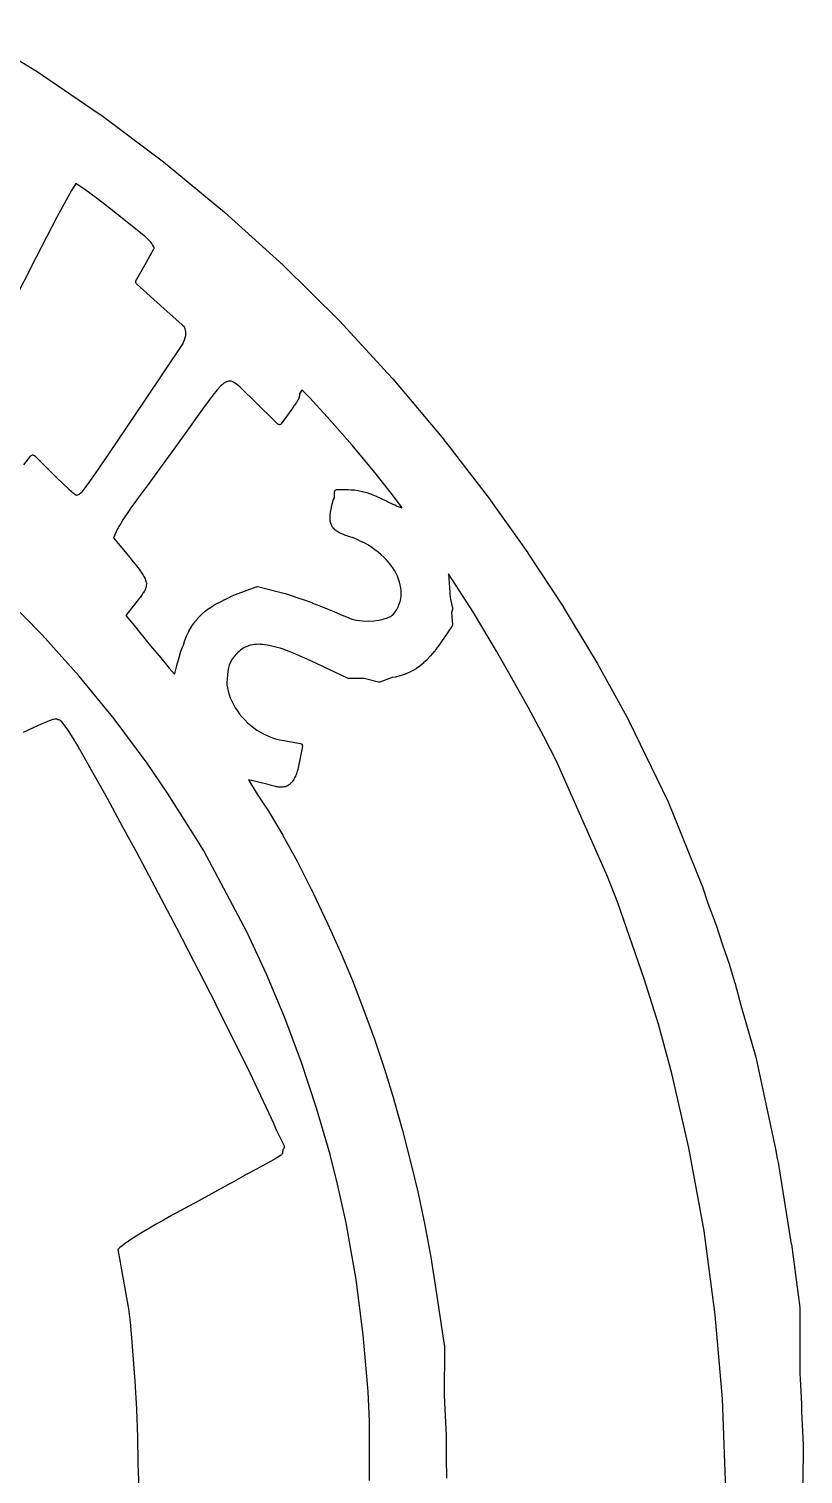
# Model space of a CAD drawing. Extents: x 98.7 to 142.9, y -103.3 to -43.4.
# Drawn here: x 129.68 to 138.09, y -85.11 to -69.4 of the extents above; entities that cross this region are included whole.
import ezdxf

# ---------------------------------------------------------------- set-up
doc = ezdxf.new("R2010")
doc.units = 0
doc.layers.add('BLACK', color=7, linetype='CONTINUOUS')

msp = doc.modelspace()

# ---------------------------------------------------------------- linework, layer by layer
at = {"layer": 'BLACK', "linetype": 'CONTINUOUS'}
for p, q in [((129.019, -69.4012), (129.749, -69.8499)), ((129.749, -69.8499), (129.749, -69.8504)), ((129.749, -69.8504), (129.75, -69.8505)), ((129.75, -69.8505), (130.458, -70.3322)), ((130.458, -70.3322), (130.458, -70.3328)), ((130.458, -70.3328), (130.459, -70.3329)), ((130.459, -70.3329), (131.144, -70.8466)), ((131.144, -70.8466), (131.145, -70.8472)), ((131.145, -70.8472), (131.145, -70.8474)), ((131.145, -70.8474), (131.807, -71.3921)), ((130.192, -71.0812), (130.146, -71.1579)), ((130.289, -71.1464), (130.192, -71.0802)), ((130.192, -71.0802), (130.192, -71.0812)), ((130.146, -71.1579), (129.987, -71.4479)), ((130.429, -71.2494), (130.289, -71.1464)), ((130.445, -71.2615), (130.429, -71.2494)), ((130.474, -71.2843), (130.445, -71.2615)), ((130.558, -71.3498), (130.474, -71.2843)), ((129.987, -71.4479), (129.762, -71.8809)), ((130.646, -71.4194), (130.558, -71.3498)), ((130.949, -71.6606), (130.646, -71.4194)), ((130.646, -71.4194), (130.646, -71.4194)), ((131.807, -71.3921), (131.807, -71.3926)), ((131.807, -71.3926), (131.808, -71.3928)), ((131.808, -71.3928), (132.444, -71.9675)), ((130.978, -71.6886), (130.949, -71.6606)), ((131.007, -71.7201), (130.978, -71.6886)), ((131.018, -71.7337), (131.007, -71.7201)), ((131.027, -71.7466), (131.018, -71.7337)), ((131.034, -71.7585), (131.027, -71.7466)), ((131.04, -71.7694), (131.034, -71.7585)), ((129.762, -71.8809), (129.493, -72.4121)), ((130.959, -71.9364), (131.04, -71.7925)), ((131.043, -71.7796), (131.04, -71.7694)), ((131.04, -71.7925), (131.042, -71.7869)), ((131.042, -71.7869), (131.043, -71.7798)), ((131.043, -71.7798), (131.043, -71.7796)), ((130.845, -72.14), (130.959, -71.9364)), ((130.959, -71.9364), (130.959, -71.9364)), ((130.959, -71.9364), (130.959, -71.9364)), ((132.444, -71.9675), (132.444, -71.9681)), ((132.444, -71.9681), (132.444, -71.9683)), ((132.444, -71.9683), (133.054, -72.5719)), ((130.842, -72.1538), (130.844, -72.1471)), ((130.843, -72.1564), (130.842, -72.1538)), ((130.843, -72.1593), (130.843, -72.1564)), ((130.847, -72.1649), (130.843, -72.1593)), ((130.844, -72.1471), (130.845, -72.14)), ((130.85, -72.1714), (130.847, -72.1649)), ((131.153, -72.4421), (130.85, -72.1714)), ((131.344, -72.6133), (131.153, -72.4421)), ((131.153, -72.4421), (131.153, -72.4421)), ((131.349, -72.6188), (131.344, -72.6133)), ((131.371, -72.6426), (131.349, -72.6188)), ((131.371, -72.643), (131.371, -72.6426)), ((131.379, -72.6595), (131.371, -72.643)), ((131.384, -72.676), (131.379, -72.6595)), ((131.387, -72.6931), (131.384, -72.676)), ((131.388, -72.7114), (131.387, -72.6931)), ((133.054, -72.5719), (133.054, -72.5725)), ((133.054, -72.5725), (133.054, -72.5728)), ((133.054, -72.5728), (133.58, -73.1442)), ((130.946, -73.4345), (131.357, -72.8207)), ((131.357, -72.82), (131.363, -72.8066)), ((131.357, -72.8207), (131.357, -72.82)), ((131.363, -72.8066), (131.374, -72.7789)), ((131.374, -72.7789), (131.381, -72.7539)), ((131.381, -72.7539), (131.386, -72.7316)), ((131.386, -72.7316), (131.388, -72.7114)), ((133.58, -73.1442), (133.636, -73.2044)), ((131.727, -73.3244), (131.681, -73.3805)), ((131.767, -73.2815), (131.727, -73.3244)), ((131.785, -73.2654), (131.767, -73.2815)), ((131.801, -73.2524), (131.785, -73.2654)), ((131.816, -73.2424), (131.801, -73.2524)), ((131.83, -73.2353), (131.816, -73.2424)), ((131.843, -73.2309), (131.83, -73.2353)), ((131.854, -73.2287), (131.843, -73.2309)), ((131.866, -73.2286), (131.854, -73.2287)), ((131.878, -73.2304), (131.866, -73.2286)), ((131.891, -73.2343), (131.878, -73.2304)), ((131.905, -73.2406), (131.891, -73.2343)), ((131.92, -73.2493), (131.905, -73.2406)), ((131.936, -73.2604), (131.92, -73.2493)), ((131.972, -73.2904), (131.936, -73.2604)), ((132.014, -73.3295), (131.972, -73.2904)), ((132.118, -73.4324), (132.014, -73.3295)), ((132.648, -73.3278), (132.621, -73.3662)), ((132.665, -73.3426), (132.648, -73.3278)), ((133.636, -73.2044), (133.636, -73.205)), ((133.636, -73.205), (133.636, -73.2052)), ((133.636, -73.2052), (134.188, -73.8638)), ((130.554, -74.0167), (130.946, -73.4345)), ((131.629, -73.4505), (131.567, -73.5348)), ((131.681, -73.3805), (131.629, -73.4505)), ((132.118, -73.4325), (132.118, -73.4324)), ((132.118, -73.4324), (132.118, -73.4324)), ((132.386, -73.697), (132.118, -73.4325)), ((132.565, -73.4916), (132.561, -73.4987)), ((132.566, -73.4907), (132.565, -73.4916)), ((132.577, -73.4762), (132.566, -73.4903)), ((132.566, -73.4903), (132.566, -73.4904)), ((132.566, -73.4904), (132.566, -73.4907)), ((132.578, -73.4755), (132.577, -73.4757)), ((132.577, -73.4757), (132.577, -73.4762)), ((132.588, -73.462), (132.578, -73.4755)), ((132.589, -73.4609), (132.588, -73.4613)), ((132.588, -73.4613), (132.588, -73.462)), ((132.597, -73.4477), (132.589, -73.4609)), ((132.598, -73.4462), (132.597, -73.4468)), ((132.597, -73.4468), (132.597, -73.4477)), ((132.605, -73.4332), (132.598, -73.4462)), ((132.606, -73.4322), (132.605, -73.4332)), ((132.609, -73.4251), (132.606, -73.4316)), ((132.606, -73.4316), (132.606, -73.4322)), ((132.61, -73.4239), (132.609, -73.4244)), ((132.609, -73.4244), (132.609, -73.4251)), ((132.612, -73.4174), (132.61, -73.4239)), ((132.613, -73.4161), (132.612, -73.4166)), ((132.612, -73.4166), (132.612, -73.4174)), ((132.615, -73.4095), (132.613, -73.4161)), ((132.616, -73.408), (132.615, -73.4087)), ((132.615, -73.4087), (132.615, -73.4095)), ((132.618, -73.4014), (132.616, -73.408)), ((132.618, -73.3998), (132.617, -73.4005)), ((132.617, -73.4005), (132.618, -73.4014)), ((132.619, -73.3931), (132.618, -73.3998)), ((132.62, -73.3914), (132.619, -73.3922)), ((132.619, -73.3922), (132.619, -73.3931)), ((132.621, -73.3828), (132.62, -73.3836)), ((132.62, -73.3836), (132.621, -73.3845)), ((132.621, -73.3845), (132.62, -73.3914)), ((132.621, -73.3662), (132.621, -73.3669)), ((132.621, -73.3669), (132.621, -73.3741)), ((132.621, -73.3741), (132.621, -73.3749)), ((132.621, -73.3749), (132.621, -73.3758)), ((132.621, -73.3758), (132.621, -73.3828)), ((132.733, -73.4109), (132.665, -73.3426)), ((132.807, -73.49), (132.733, -73.4109)), ((132.922, -73.6172), (132.807, -73.49)), ((131.567, -73.5348), (131.415, -73.7483)), ((132.537, -73.535), (132.424, -73.6936)), ((132.549, -73.5176), (132.537, -73.5346)), ((132.537, -73.5346), (132.537, -73.5347)), ((132.537, -73.5347), (132.537, -73.535)), ((132.55, -73.5168), (132.549, -73.5171)), ((132.549, -73.5171), (132.549, -73.5176)), ((132.56, -73.4995), (132.55, -73.5168)), ((132.561, -73.499), (132.56, -73.4995)), ((132.561, -73.4987), (132.561, -73.499)), ((133.192, -73.9258), (132.922, -73.6172)), ((131.415, -73.7484), (131.258, -73.9686)), ((131.415, -73.7483), (131.415, -73.7483)), ((131.415, -73.7483), (131.415, -73.7484)), ((132.388, -73.6978), (132.386, -73.697)), ((132.389, -73.6996), (132.388, -73.6978)), ((132.396, -73.7013), (132.389, -73.6996)), ((132.404, -73.7043), (132.396, -73.7013)), ((132.406, -73.7034), (132.404, -73.7043)), ((132.408, -73.7039), (132.406, -73.7034)), ((132.414, -73.6998), (132.408, -73.7039)), ((132.421, -73.6967), (132.414, -73.6998)), ((132.422, -73.6947), (132.421, -73.6967)), ((132.424, -73.6936), (132.422, -73.6947)), ((133.439, -74.2217), (133.192, -73.9258)), ((134.188, -73.8638), (134.189, -73.8644)), ((134.189, -73.8644), (134.189, -73.8647)), ((134.189, -73.8647), (134.261, -73.9585)), ((134.261, -73.9585), (134.268, -73.9679)), ((129.629, -74.1395), (129.705, -74.0402)), ((129.705, -74.0402), (129.706, -74.0394)), ((129.706, -74.0394), (129.707, -74.0379)), ((129.707, -74.0379), (129.715, -74.0347)), ((129.715, -74.0347), (129.722, -74.0305)), ((129.722, -74.0305), (129.723, -74.031)), ((129.723, -74.031), (129.725, -74.0303)), ((129.725, -74.0303), (129.733, -74.0334)), ((129.733, -74.0334), (129.741, -74.0356)), ((129.741, -74.0356), (129.741, -74.037)), ((129.741, -74.037), (129.743, -74.0376)), ((129.743, -74.0376), (129.988, -74.2793)), ((130.406, -74.232), (130.554, -74.0167)), ((131.257, -73.9687), (131.102, -74.1833)), ((131.258, -73.9686), (131.257, -73.9686)), ((131.257, -73.9686), (131.257, -73.9687)), ((134.268, -73.9679), (134.269, -73.9684)), ((134.269, -73.9684), (134.269, -73.9686)), ((134.269, -73.9686), (134.695, -74.5232)), ((129.988, -74.2793), (130.115, -74.4043)), ((130.319, -74.3564), (130.406, -74.232)), ((131.102, -74.1834), (130.967, -74.368)), ((131.102, -74.1833), (131.102, -74.1834)), ((131.102, -74.1834), (131.102, -74.1834)), ((133.454, -74.2399), (133.439, -74.2217)), ((133.615, -74.4462), (133.454, -74.2399)), ((130.115, -74.4043), (130.144, -74.4269)), ((130.144, -74.4269), (130.164, -74.442)), ((130.247, -74.4437), (130.266, -74.4281)), ((130.266, -74.4281), (130.319, -74.3564)), ((130.967, -74.3681), (130.87, -74.498)), ((130.967, -74.368), (130.967, -74.368)), ((130.967, -74.368), (130.967, -74.3681)), ((133.001, -74.4314), (133.005, -74.4228)), ((133.001, -74.4317), (133.001, -74.4314)), ((133.001, -74.432), (133.001, -74.4317)), ((133.001, -74.4955), (133.001, -74.432)), ((133.005, -74.4228), (133.008, -74.4141)), ((133.008, -74.4141), (133.009, -74.4139)), ((133.009, -74.4136), (133.018, -74.4102)), ((133.009, -74.4139), (133.009, -74.4136)), ((133.018, -74.4102), (133.024, -74.4074)), ((133.024, -74.4074), (133.026, -74.4066)), ((133.026, -74.4066), (133.026, -74.4066)), ((133.026, -74.4066), (133.026, -74.4066)), ((133.026, -74.4066), (133.026, -74.4066)), ((133.026, -74.4066), (133.147, -74.4066)), ((133.147, -74.4066), (133.148, -74.4068)), ((133.148, -74.4068), (133.148, -74.4066)), ((133.148, -74.4066), (133.181, -74.4081)), ((133.181, -74.4081), (133.181, -74.4081)), ((133.181, -74.4081), (133.217, -74.4103)), ((133.217, -74.4103), (133.218, -74.4108)), ((133.218, -74.4108), (133.219, -74.4106)), ((133.219, -74.4106), (133.259, -74.4165)), ((133.259, -74.4165), (133.259, -74.417)), ((133.259, -74.417), (133.26, -74.4168)), ((133.26, -74.4168), (133.303, -74.4263)), ((133.303, -74.4263), (133.303, -74.4268)), ((133.303, -74.4268), (133.304, -74.4267)), ((133.304, -74.4267), (133.35, -74.4399)), ((130.164, -74.442), (130.183, -74.456)), ((130.183, -74.456), (130.2, -74.4682)), ((130.2, -74.4682), (130.201, -74.4689)), ((130.201, -74.4689), (130.213, -74.4647)), ((130.213, -74.4647), (130.229, -74.456)), ((130.229, -74.456), (130.247, -74.4437)), ((130.834, -74.5461), (130.799, -74.5952)), ((130.87, -74.498), (130.834, -74.5461)), ((130.87, -74.498), (130.87, -74.498)), ((130.87, -74.498), (130.87, -74.498)), ((132.964, -74.6184), (132.972, -74.5814)), ((132.972, -74.5807), (132.983, -74.54)), ((132.973, -74.5811), (132.972, -74.5807)), ((132.972, -74.5814), (132.973, -74.5811)), ((132.983, -74.5388), (132.987, -74.5249)), ((132.983, -74.5395), (132.983, -74.5388)), ((132.983, -74.54), (132.983, -74.5395)), ((132.987, -74.5249), (132.988, -74.5241)), ((132.988, -74.523), (132.993, -74.51)), ((132.988, -74.5241), (132.988, -74.523)), ((132.993, -74.51), (132.994, -74.5092)), ((132.994, -74.5081), (133, -74.496)), ((132.994, -74.5092), (132.994, -74.5081)), ((133, -74.496), (133.001, -74.4955)), ((133.35, -74.4399), (133.35, -74.4403)), ((133.35, -74.4403), (133.351, -74.4403)), ((133.351, -74.4403), (133.399, -74.4571)), ((133.399, -74.4571), (133.4, -74.4575)), ((133.4, -74.4575), (133.4, -74.4575)), ((133.4, -74.4575), (133.452, -74.4779)), ((133.452, -74.4779), (133.452, -74.4783)), ((133.452, -74.4783), (133.453, -74.4783)), ((133.453, -74.4783), (133.507, -74.5024)), ((133.507, -74.5024), (133.507, -74.5027)), ((133.507, -74.5027), (133.508, -74.5027)), ((133.508, -74.5027), (133.564, -74.5304)), ((133.564, -74.5304), (133.565, -74.5305)), ((133.565, -74.5305), (133.565, -74.5306)), ((133.565, -74.5306), (133.589, -74.5426)), ((133.589, -74.5426), (133.612, -74.5539)), ((133.612, -74.5539), (133.634, -74.5643)), ((133.729, -74.5962), (133.615, -74.4462)), ((133.634, -74.5643), (133.656, -74.5739)), ((133.656, -74.5739), (133.675, -74.5825)), ((133.675, -74.5825), (133.694, -74.5903)), ((133.694, -74.5903), (133.711, -74.597)), ((134.695, -74.5232), (134.695, -74.5237)), ((134.695, -74.5237), (134.695, -74.524)), ((134.695, -74.524), (134.923, -74.8443)), ((130.704, -74.7356), (130.68, -74.7753)), ((130.733, -74.6913), (130.704, -74.7356)), ((130.765, -74.644), (130.733, -74.6913)), ((130.799, -74.5952), (130.765, -74.644)), ((132.953, -74.6999), (132.954, -74.6859)), ((132.953, -74.7004), (132.953, -74.6999)), ((132.953, -74.701), (132.953, -74.7004)), ((132.953, -74.7143), (132.953, -74.701)), ((132.953, -74.7149), (132.953, -74.7143)), ((132.953, -74.7156), (132.953, -74.7149)), ((132.953, -74.7281), (132.953, -74.7156)), ((132.954, -74.7288), (132.953, -74.7281)), ((132.953, -74.7296), (132.954, -74.7288)), ((132.954, -74.7415), (132.953, -74.7296)), ((132.954, -74.6845), (132.958, -74.6543)), ((132.954, -74.6852), (132.954, -74.6845)), ((132.954, -74.6859), (132.954, -74.6852)), ((132.955, -74.7423), (132.954, -74.7415)), ((132.955, -74.7431), (132.955, -74.7423)), ((132.956, -74.7545), (132.955, -74.7431)), ((132.958, -74.6528), (132.964, -74.6194)), ((132.958, -74.6536), (132.958, -74.6528)), ((132.958, -74.6543), (132.958, -74.6536)), ((132.964, -74.6189), (132.964, -74.6184)), ((132.964, -74.6194), (132.964, -74.6189)), ((133.711, -74.597), (133.727, -74.6028)), ((133.727, -74.6028), (133.734, -74.6054)), ((133.732, -74.6008), (133.729, -74.5962)), ((133.734, -74.6054), (133.732, -74.6008)), ((130.647, -74.8349), (130.603, -74.933)), ((130.653, -74.8229), (130.647, -74.8349)), ((130.661, -74.809), (130.653, -74.8229)), ((130.68, -74.7753), (130.661, -74.809)), ((132.957, -74.7553), (132.956, -74.7545)), ((132.957, -74.7562), (132.957, -74.7553)), ((132.959, -74.767), (132.957, -74.7562)), ((132.96, -74.7678), (132.959, -74.767)), ((132.96, -74.7689), (132.96, -74.7678)), ((132.963, -74.779), (132.96, -74.7689)), ((132.964, -74.7799), (132.963, -74.779)), ((132.964, -74.781), (132.964, -74.7799)), ((132.968, -74.7907), (132.964, -74.781)), ((132.968, -74.7915), (132.968, -74.7907)), ((132.968, -74.7926), (132.968, -74.7915)), ((132.973, -74.8018), (132.968, -74.7926)), ((132.974, -74.8026), (132.973, -74.8018)), ((132.974, -74.8037), (132.974, -74.8026)), ((132.98, -74.8125), (132.974, -74.8037)), ((132.981, -74.8131), (132.98, -74.8125)), ((132.981, -74.8142), (132.981, -74.8131)), ((132.987, -74.8226), (132.981, -74.8142)), ((132.988, -74.8231), (132.987, -74.8226)), ((132.988, -74.8242), (132.988, -74.8231)), ((132.995, -74.8321), (132.988, -74.8242)), ((132.996, -74.8326), (132.995, -74.8321)), ((132.997, -74.8335), (132.996, -74.8326)), ((133.004, -74.8408), (132.997, -74.8335)), ((133.005, -74.844), (133.004, -74.8408)), ((133.007, -74.8457), (133.005, -74.844)), ((133.008, -74.8483), (133.007, -74.8457)), ((133.015, -74.851), (133.008, -74.8483)), ((133.021, -74.8551), (133.015, -74.851)), ((133.022, -74.8555), (133.021, -74.8551)), ((133.025, -74.8576), (133.022, -74.8555)), ((133.026, -74.8578), (133.025, -74.8576)), ((133.027, -74.8585), (133.026, -74.8578)), ((133.037, -74.8652), (133.027, -74.8585)), ((133.038, -74.8654), (133.037, -74.8652)), ((133.038, -74.8659), (133.038, -74.8654)), ((133.049, -74.8724), (133.038, -74.8659)), ((133.05, -74.8725), (133.049, -74.8724)), ((133.05, -74.873), (133.05, -74.8725)), ((133.062, -74.8793), (133.05, -74.873)), ((133.063, -74.8794), (133.062, -74.8793)), ((133.064, -74.88), (133.063, -74.8794)), ((133.09, -74.8923), (133.064, -74.88)), ((133.091, -74.8923), (133.09, -74.8923)), ((133.092, -74.8928), (133.091, -74.8923)), ((133.122, -74.9048), (133.092, -74.8928)), ((133.123, -74.9048), (133.122, -74.9048)), ((133.123, -74.9051), (133.123, -74.9048)), ((133.158, -74.9169), (133.123, -74.9051)), ((134.923, -74.8443), (134.923, -74.8443)), ((134.923, -74.8443), (135.101, -75.0962)), ((130.603, -74.933), (130.778, -75.1468)), ((133.203, -74.9331), (133.158, -74.9169)), ((133.158, -74.9169), (133.158, -74.9169)), ((133.247, -74.9507), (133.203, -74.9331)), ((133.289, -74.9699), (133.247, -74.9507)), ((133.33, -74.9905), (133.289, -74.9699)), ((133.369, -75.0125), (133.33, -74.9905)), ((133.406, -75.0358), (133.369, -75.0125)), ((133.441, -75.0603), (133.406, -75.0358)), ((133.475, -75.0859), (133.441, -75.0603)), ((130.778, -75.1468), (130.778, -75.1468)), ((130.778, -75.1468), (130.778, -75.1468)), ((130.778, -75.1468), (130.816, -75.1939)), ((130.816, -75.1939), (130.816, -75.194)), ((130.816, -75.194), (130.816, -75.194)), ((130.816, -75.194), (130.85, -75.2355)), ((133.506, -75.1125), (133.475, -75.0859)), ((133.536, -75.1399), (133.506, -75.1125)), ((133.563, -75.1682), (133.536, -75.1399)), ((133.589, -75.1972), (133.563, -75.1682)), ((133.613, -75.2268), (133.589, -75.1972)), ((135.101, -75.0962), (135.101, -75.0967)), ((135.101, -75.0967), (135.102, -75.097)), ((135.102, -75.097), (135.488, -75.6864)), ((130.85, -75.2355), (130.85, -75.2357)), ((130.85, -75.2357), (130.85, -75.2358)), ((130.85, -75.2358), (130.879, -75.2724)), ((130.879, -75.2724), (130.879, -75.2727)), ((130.879, -75.2727), (130.879, -75.2729)), ((130.879, -75.2729), (130.891, -75.2895)), ((130.891, -75.2895), (130.892, -75.2898)), ((130.892, -75.2898), (130.892, -75.2899)), ((130.892, -75.2899), (130.903, -75.3056)), ((130.903, -75.3056), (130.903, -75.306)), ((130.903, -75.306), (130.903, -75.3062)), ((130.903, -75.3062), (130.913, -75.321)), ((130.913, -75.321), (130.914, -75.3214)), ((130.914, -75.3214), (130.914, -75.3216)), ((130.914, -75.3216), (130.923, -75.3357)), ((130.923, -75.3357), (130.923, -75.3362)), ((130.923, -75.3362), (130.923, -75.3365)), ((130.923, -75.3365), (130.931, -75.3498)), ((130.931, -75.3498), (130.931, -75.3504)), ((130.931, -75.3504), (130.932, -75.3508)), ((130.932, -75.3508), (130.938, -75.3635)), ((130.938, -75.3635), (130.938, -75.3643)), ((130.938, -75.3643), (130.939, -75.3648)), ((130.939, -75.3648), (130.944, -75.3769)), ((130.944, -75.3769), (130.944, -75.3778)), ((130.944, -75.3778), (130.945, -75.3785)), ((130.945, -75.3785), (130.949, -75.3901)), ((133.634, -75.257), (133.613, -75.2268)), ((133.653, -75.2875), (133.634, -75.257)), ((133.67, -75.3184), (133.653, -75.2875)), ((133.685, -75.3495), (133.67, -75.3184)), ((133.698, -75.3807), (133.685, -75.3495)), ((134.51, -75.7443), (134.238, -75.324)), ((134.238, -75.324), (134.253, -75.5241)), ((130.922, -75.5341), (130.914, -75.5467)), ((130.923, -75.5333), (130.922, -75.5336)), ((130.922, -75.5336), (130.922, -75.5341)), ((130.93, -75.5213), (130.923, -75.5333)), ((130.931, -75.5203), (130.93, -75.5207)), ((130.93, -75.5207), (130.93, -75.5213)), ((130.937, -75.5099), (130.931, -75.5188)), ((130.931, -75.5188), (130.931, -75.5203)), ((130.938, -75.5087), (130.937, -75.5099)), ((130.944, -75.4983), (130.938, -75.508)), ((130.938, -75.508), (130.938, -75.5087)), ((130.945, -75.496), (130.944, -75.497)), ((130.944, -75.497), (130.944, -75.4983)), ((130.949, -75.4863), (130.945, -75.496)), ((130.949, -75.3901), (130.949, -75.3912)), ((130.949, -75.3912), (130.95, -75.392)), ((130.95, -75.4836), (130.949, -75.4848)), ((130.949, -75.4848), (130.949, -75.4863)), ((130.95, -75.392), (130.953, -75.4033)), ((130.953, -75.4739), (130.95, -75.4836)), ((130.953, -75.4033), (130.953, -75.4045)), ((130.953, -75.4045), (130.953, -75.4055)), ((130.953, -75.4055), (130.954, -75.41)), ((130.955, -75.461), (130.953, -75.4709)), ((130.953, -75.4709), (130.953, -75.4722)), ((130.953, -75.4722), (130.953, -75.4739)), ((130.954, -75.41), (130.956, -75.4127)), ((130.956, -75.4453), (130.955, -75.4545)), ((130.955, -75.4545), (130.955, -75.4578)), ((130.955, -75.4578), (130.955, -75.4591)), ((130.955, -75.4591), (130.955, -75.4595)), ((130.955, -75.4595), (130.955, -75.461)), ((130.956, -75.4127), (130.959, -75.4197)), ((130.957, -75.4449), (130.956, -75.4453)), ((130.959, -75.4378), (130.957, -75.4449)), ((130.959, -75.4197), (130.962, -75.4262)), ((130.962, -75.4313), (130.959, -75.4378)), ((130.962, -75.4262), (130.962, -75.4287)), ((130.962, -75.4287), (130.962, -75.4313)), ((131.926, -75.5482), (132.151, -75.4623)), ((132.151, -75.4623), (132.159, -75.4625)), ((132.159, -75.4625), (132.166, -75.4614)), ((132.166, -75.4614), (132.409, -75.5224)), ((132.409, -75.5224), (132.409, -75.5226)), ((132.409, -75.5226), (132.409, -75.5226)), ((132.409, -75.5226), (132.465, -75.5379)), ((133.708, -75.412), (133.698, -75.3807)), ((133.716, -75.4432), (133.708, -75.412)), ((133.722, -75.4743), (133.716, -75.4432)), ((133.725, -75.5051), (133.722, -75.4743)), ((133.724, -75.5658), (133.726, -75.5356)), ((133.726, -75.5356), (133.725, -75.5051)), ((134.253, -75.5241), (134.255, -75.5333)), ((134.255, -75.5333), (134.254, -75.5338)), ((134.254, -75.5338), (134.255, -75.5343)), ((134.255, -75.5343), (134.259, -75.5751)), ((129.829, -75.9868), (129.408, -75.5578)), ((130.842, -75.6401), (130.735, -75.7739)), ((130.869, -75.6059), (130.842, -75.64)), ((130.842, -75.64), (130.842, -75.64)), ((130.842, -75.64), (130.842, -75.6401)), ((130.87, -75.6056), (130.869, -75.6057)), ((130.869, -75.6057), (130.869, -75.6059)), ((130.893, -75.5753), (130.87, -75.6056)), ((130.894, -75.5747), (130.893, -75.5749)), ((130.893, -75.5749), (130.893, -75.5753)), ((130.913, -75.5475), (130.894, -75.5747)), ((130.914, -75.5467), (130.913, -75.547)), ((130.913, -75.547), (130.913, -75.5475)), ((131.643, -75.695), (131.689, -75.6658)), ((131.689, -75.6658), (131.69, -75.6656)), ((131.69, -75.6656), (131.691, -75.6648)), ((131.691, -75.6648), (131.74, -75.6389)), ((131.74, -75.6389), (131.741, -75.6388)), ((131.741, -75.6381), (131.772, -75.6246)), ((131.741, -75.6388), (131.741, -75.6381)), ((131.772, -75.6246), (131.819, -75.5973)), ((131.819, -75.5973), (131.82, -75.5972)), ((131.82, -75.5972), (131.821, -75.5966)), ((131.821, -75.5966), (131.872, -75.5711)), ((131.872, -75.5711), (131.873, -75.5705)), ((131.872, -75.5711), (131.872, -75.5711)), ((131.873, -75.5705), (131.925, -75.5485)), ((131.925, -75.5485), (131.926, -75.5485)), ((131.926, -75.5485), (131.926, -75.5482)), ((132.465, -75.5379), (132.465, -75.5381)), ((132.465, -75.5381), (132.466, -75.5381)), ((132.466, -75.5381), (132.531, -75.5582)), ((132.531, -75.5582), (132.531, -75.5584)), ((132.531, -75.5584), (132.532, -75.5584)), ((132.532, -75.5584), (132.604, -75.5825)), ((132.604, -75.5825), (132.604, -75.5826)), ((132.604, -75.5826), (132.604, -75.5826)), ((132.604, -75.5826), (132.682, -75.6098)), ((132.682, -75.6098), (132.682, -75.61)), ((132.682, -75.61), (132.682, -75.61)), ((132.682, -75.61), (132.762, -75.6395)), ((132.762, -75.6395), (132.762, -75.6396)), ((132.762, -75.6396), (132.762, -75.6396)), ((132.762, -75.6396), (132.842, -75.6705)), ((132.842, -75.6705), (132.843, -75.6706)), ((132.843, -75.6706), (132.843, -75.6706)), ((132.843, -75.6706), (132.92, -75.702)), ((133.678, -75.7085), (133.692, -75.6812)), ((133.692, -75.6812), (133.704, -75.6532)), ((133.704, -75.6532), (133.713, -75.6246)), ((133.713, -75.6246), (133.72, -75.5954)), ((133.72, -75.5954), (133.724, -75.5658)), ((134.259, -75.5751), (134.259, -75.5756)), ((134.259, -75.5756), (134.259, -75.5761)), ((134.259, -75.5761), (134.26, -75.5966)), ((134.26, -75.5966), (134.284, -75.6956)), ((135.488, -75.6864), (135.488, -75.6869)), ((135.488, -75.6869), (135.488, -75.6872)), ((135.488, -75.6872), (135.853, -76.2934)), ((130.735, -75.7739), (130.81, -75.8662)), ((131.481, -75.8505), (131.482, -75.8494)), ((131.482, -75.8494), (131.516, -75.8074)), ((131.516, -75.8074), (131.517, -75.8069)), ((131.517, -75.8059), (131.554, -75.767)), ((131.517, -75.8069), (131.517, -75.8059)), ((131.554, -75.767), (131.555, -75.7666)), ((131.555, -75.7666), (131.556, -75.7656)), ((131.556, -75.7656), (131.596, -75.7299)), ((131.596, -75.7299), (131.597, -75.7296)), ((131.597, -75.7296), (131.598, -75.7286)), ((131.598, -75.7286), (131.641, -75.6962)), ((131.641, -75.6962), (131.642, -75.6959)), ((131.642, -75.6959), (131.643, -75.695)), ((132.92, -75.702), (132.921, -75.7022)), ((132.921, -75.7022), (132.921, -75.7022)), ((132.921, -75.7022), (132.994, -75.7333)), ((132.994, -75.7333), (132.994, -75.7333)), ((132.994, -75.7333), (132.994, -75.7333)), ((132.994, -75.7333), (133.066, -75.7642)), ((133.066, -75.7642), (133.131, -75.791)), ((133.131, -75.791), (133.19, -75.814)), ((133.19, -75.814), (133.191, -75.8146)), ((133.191, -75.8146), (133.241, -75.8246)), ((133.241, -75.8246), (133.307, -75.8328)), ((133.307, -75.8328), (133.369, -75.8357)), ((133.369, -75.8357), (133.427, -75.8336)), ((133.427, -75.8336), (133.481, -75.8268)), ((133.481, -75.8268), (133.531, -75.8156)), ((133.531, -75.8156), (133.576, -75.8004)), ((133.576, -75.8004), (133.616, -75.7815)), ((133.616, -75.7815), (133.629, -75.7733)), ((133.629, -75.7733), (133.641, -75.7608)), ((133.641, -75.7608), (133.661, -75.735)), ((133.661, -75.735), (133.678, -75.7085)), ((134.283, -75.7107), (134.27, -75.7442)), ((134.27, -75.7442), (134.281, -75.8779)), ((134.284, -75.6956), (134.283, -75.7031)), ((134.283, -75.7031), (134.283, -75.7107)), ((134.761, -76.1631), (134.51, -75.7443)), ((130.23, -76.4341), (129.829, -75.9868)), ((130.81, -75.8662), (131.005, -76.1033)), ((131.374, -76.0552), (131.395, -76.0009)), ((131.395, -76.0009), (131.396, -76.0002)), ((131.396, -75.9991), (131.42, -75.9479)), ((131.396, -76.0002), (131.396, -75.9991)), ((131.42, -75.9479), (131.421, -75.9472)), ((131.421, -75.9461), (131.448, -75.8979)), ((131.421, -75.9472), (131.421, -75.9461)), ((131.448, -75.8979), (131.449, -75.8973)), ((131.449, -75.8973), (131.45, -75.8962)), ((131.45, -75.8962), (131.48, -75.8511)), ((131.48, -75.8511), (131.481, -75.8505)), ((134.276, -75.8942), (134.157, -76.0674)), ((134.278, -75.8859), (134.276, -75.8942)), ((134.281, -75.8779), (134.278, -75.8859)), ((131.005, -76.1033), (131.005, -76.1033)), ((131.005, -76.1033), (131.115, -76.237)), ((131.331, -76.1746), (131.351, -76.1207)), ((131.351, -76.1207), (131.352, -76.12)), ((131.352, -76.1192), (131.362, -76.0972)), ((131.352, -76.12), (131.352, -76.1192)), ((131.362, -76.0972), (131.374, -76.0569)), ((131.374, -76.0562), (131.374, -76.0552)), ((131.374, -76.0569), (131.374, -76.0562)), ((131.979, -76.1529), (131.965, -76.165)), ((131.994, -76.1419), (131.979, -76.1529)), ((132.01, -76.1319), (131.994, -76.1419)), ((132.025, -76.1229), (132.01, -76.1319)), ((132.042, -76.1151), (132.025, -76.1229)), ((132.059, -76.1082), (132.042, -76.1151)), ((132.076, -76.1023), (132.059, -76.1082)), ((132.094, -76.0975), (132.076, -76.1023)), ((132.113, -76.0937), (132.094, -76.0975)), ((132.132, -76.0909), (132.113, -76.0937)), ((132.153, -76.0891), (132.132, -76.0909)), ((132.174, -76.0884), (132.153, -76.0891)), ((132.196, -76.0888), (132.174, -76.0884)), ((132.219, -76.0903), (132.196, -76.0888)), ((132.243, -76.0928), (132.219, -76.0903)), ((132.269, -76.0965), (132.243, -76.0928)), ((132.295, -76.1013), (132.269, -76.0965)), ((132.322, -76.1072), (132.295, -76.1013)), ((132.35, -76.1143), (132.322, -76.1072)), ((132.38, -76.1225), (132.35, -76.1143)), ((132.411, -76.1319), (132.38, -76.1225)), ((132.443, -76.1424), (132.411, -76.1319)), ((132.51, -76.1671), (132.443, -76.1424)), ((134.093, -76.1545), (134.082, -76.1692)), ((134.099, -76.1474), (134.093, -76.1545)), ((134.1, -76.1464), (134.099, -76.1468)), ((134.099, -76.1468), (134.099, -76.1474)), ((134.117, -76.1238), (134.1, -76.1464)), ((134.119, -76.1211), (134.117, -76.1238)), ((134.12, -76.119), (134.119, -76.1203)), ((134.119, -76.1203), (134.119, -76.1204)), ((134.119, -76.1204), (134.119, -76.121)), ((134.119, -76.121), (134.119, -76.1211)), ((134.121, -76.1181), (134.12, -76.119)), ((134.122, -76.1171), (134.121, -76.1181)), ((134.121, -76.1181), (134.121, -76.1181)), ((134.157, -76.0677), (134.122, -76.1163)), ((134.122, -76.1163), (134.122, -76.1171)), ((134.122, -76.1171), (134.122, -76.1171)), ((134.157, -76.0674), (134.157, -76.0675)), ((134.157, -76.0675), (134.157, -76.0677)), ((134.924, -76.4483), (134.761, -76.1631)), ((131.115, -76.237), (131.206, -76.3465)), ((131.27, -76.3906), (131.29, -76.3191)), ((131.29, -76.3191), (131.314, -76.2316)), ((131.314, -76.2309), (131.331, -76.1761)), ((131.314, -76.2313), (131.314, -76.2309)), ((131.314, -76.2316), (131.314, -76.2313)), ((131.331, -76.1754), (131.331, -76.1746)), ((131.331, -76.1761), (131.331, -76.1754)), ((131.859, -76.3135), (131.853, -76.329)), ((131.873, -76.2815), (131.859, -76.3135)), ((131.891, -76.2506), (131.873, -76.2815)), ((131.912, -76.2209), (131.891, -76.2506)), ((131.936, -76.1924), (131.912, -76.2209)), ((131.95, -76.1782), (131.936, -76.1924)), ((131.965, -76.165), (131.95, -76.1782)), ((132.583, -76.1964), (132.51, -76.1671)), ((132.661, -76.2305), (132.583, -76.1964)), ((132.745, -76.2694), (132.661, -76.2305)), ((133.142, -76.4581), (132.745, -76.2694)), ((133.967, -76.2918), (133.93, -76.3233)), ((133.968, -76.291), (133.967, -76.2918)), ((133.969, -76.2907), (133.968, -76.291)), ((134.006, -76.2553), (133.969, -76.2907)), ((134.007, -76.2542), (134.006, -76.2545)), ((134.006, -76.2545), (134.006, -76.2553)), ((134.043, -76.2147), (134.007, -76.2542)), ((134.044, -76.2141), (134.043, -76.2147)), ((134.081, -76.17), (134.044, -76.2137)), ((134.044, -76.2137), (134.044, -76.2141)), ((134.082, -76.1692), (134.081, -76.1695)), ((134.081, -76.1695), (134.081, -76.17)), ((135.853, -76.2934), (135.853, -76.2939)), ((135.853, -76.2939), (135.854, -76.2943)), ((135.854, -76.2943), (136.197, -76.9169)), ((130.61, -76.899), (130.23, -76.4341)), ((131.206, -76.3465), (131.263, -76.4139)), ((131.263, -76.4139), (131.27, -76.3906)), ((131.835, -76.4634), (131.834, -76.5085)), ((131.838, -76.421), (131.835, -76.4634)), ((131.843, -76.3811), (131.838, -76.421)), ((131.85, -76.3438), (131.843, -76.3811)), ((131.853, -76.329), (131.85, -76.3438)), ((133.148, -76.4584), (133.142, -76.4581)), ((133.153, -76.4605), (133.148, -76.4584)), ((133.322, -76.4616), (133.153, -76.4605)), ((133.48, -76.5014), (133.322, -76.4616)), ((133.628, -76.4499), (133.495, -76.5005)), ((133.663, -76.444), (133.628, -76.4499)), ((133.664, -76.4435), (133.663, -76.444)), ((133.665, -76.4437), (133.664, -76.4435)), ((133.712, -76.4325), (133.665, -76.4437)), ((133.713, -76.4319), (133.712, -76.4325)), ((133.714, -76.432), (133.713, -76.4319)), ((133.759, -76.4178), (133.714, -76.432)), ((133.76, -76.4171), (133.759, -76.4171)), ((133.759, -76.4171), (133.759, -76.4178)), ((133.803, -76.3998), (133.76, -76.4171)), ((133.804, -76.399), (133.803, -76.3998)), ((133.805, -76.3989), (133.804, -76.399)), ((133.846, -76.3783), (133.805, -76.3989)), ((133.847, -76.3775), (133.846, -76.3783)), ((133.848, -76.3773), (133.847, -76.3775)), ((133.888, -76.3532), (133.848, -76.3773)), ((133.89, -76.3521), (133.888, -76.3524)), ((133.888, -76.3524), (133.888, -76.3532)), ((133.928, -76.3244), (133.89, -76.3521)), ((133.929, -76.3236), (133.928, -76.3244)), ((133.93, -76.3233), (133.929, -76.3236)), ((135.107, -76.7782), (134.924, -76.4483)), ((131.834, -76.5085), (131.834, -76.5297)), ((131.834, -76.5297), (131.838, -76.5598)), ((131.838, -76.5598), (131.846, -76.5966)), ((131.846, -76.5966), (131.857, -76.6334)), ((131.857, -76.6334), (131.87, -76.6701)), ((133.488, -76.5003), (133.48, -76.5014)), ((133.495, -76.5005), (133.488, -76.5003)), ((131.87, -76.6701), (131.886, -76.7065)), ((131.886, -76.7065), (131.904, -76.7424)), ((131.904, -76.7424), (131.924, -76.7777)), ((131.924, -76.7777), (131.947, -76.8122)), ((135.273, -77.0888), (135.107, -76.7782)), ((129.788, -76.9677), (129.906, -76.9165)), ((129.906, -76.9165), (129.907, -76.9163)), ((129.906, -76.9165), (129.906, -76.9165)), ((129.907, -76.916), (129.927, -76.9086)), ((129.907, -76.9163), (129.907, -76.916)), ((129.927, -76.9086), (129.943, -76.9025)), ((129.943, -76.9026), (129.944, -76.9022)), ((129.943, -76.9025), (129.943, -76.9026)), ((129.944, -76.9022), (129.945, -76.9022)), ((129.945, -76.9022), (129.946, -76.9016)), ((129.946, -76.9016), (129.948, -76.9013)), ((129.948, -76.9012), (129.95, -76.9008)), ((129.948, -76.9013), (129.948, -76.9012)), ((129.95, -76.9008), (129.968, -76.8965)), ((129.968, -76.8966), (129.969, -76.8964)), ((129.968, -76.8965), (129.968, -76.8966)), ((129.969, -76.8964), (129.969, -76.8965)), ((129.969, -76.8965), (129.969, -76.8964)), ((129.969, -76.8964), (129.971, -76.8968)), ((129.971, -76.8968), (129.974, -76.8958)), ((129.974, -76.8958), (129.98, -76.8983)), ((129.98, -76.8983), (129.988, -76.8997)), ((129.988, -76.8997), (129.988, -76.8998)), ((129.988, -76.8998), (129.988, -76.8998)), ((129.988, -76.8998), (129.998, -76.906)), ((129.998, -76.906), (130.001, -76.905)), ((130.001, -76.905), (130.006, -76.9056)), ((130.006, -76.9056), (130.007, -76.9061)), ((130.007, -76.9061), (130.008, -76.9059)), ((130.008, -76.9059), (130.012, -76.9084)), ((130.012, -76.9084), (130.017, -76.9106)), ((130.017, -76.9106), (130.021, -76.9145)), ((130.021, -76.9145), (130.023, -76.9153)), ((130.023, -76.9153), (130.023, -76.9154)), ((130.023, -76.9154), (130.024, -76.9161)), ((130.024, -76.9161), (130.025, -76.9172)), ((130.025, -76.9172), (130.029, -76.9196)), ((130.029, -76.9196), (130.029, -76.9198)), ((130.029, -76.9198), (130.03, -76.92)), ((130.03, -76.92), (130.032, -76.9234)), ((130.032, -76.9234), (130.034, -76.9244)), ((130.034, -76.9244), (130.041, -76.9352)), ((130.041, -76.9352), (130.104, -77.0186)), ((130.969, -77.3808), (130.61, -76.899)), ((131.947, -76.8122), (131.971, -76.8459)), ((131.971, -76.8459), (131.998, -76.8784)), ((131.998, -76.8784), (132.026, -76.9098)), ((132.026, -76.9098), (132.057, -76.9399)), ((132.057, -76.9399), (132.089, -76.9684)), ((136.197, -76.9169), (136.197, -76.9177)), ((136.197, -76.9177), (136.197, -76.9182)), ((136.197, -76.9182), (136.623, -77.7999)), ((129.626, -77.0446), (129.788, -76.968)), ((129.788, -76.968), (129.788, -76.9677)), ((129.788, -76.968), (129.788, -76.968)), ((130.104, -77.0186), (130.105, -77.0198)), ((130.105, -77.0198), (130.106, -77.0205)), ((130.106, -77.0205), (130.218, -77.2009)), ((132.089, -76.9684), (132.124, -76.9954)), ((132.124, -76.9954), (132.159, -77.0205)), ((132.159, -77.0205), (132.197, -77.0437)), ((132.197, -77.0437), (132.236, -77.0649)), ((132.236, -77.0649), (132.276, -77.0839)), ((132.276, -77.0839), (132.318, -77.1005)), ((132.318, -77.1005), (132.36, -77.1147)), ((135.411, -77.3586), (135.273, -77.0888)), ((130.218, -77.2009), (130.218, -77.2015)), ((130.218, -77.2015), (130.219, -77.2019)), ((130.219, -77.2019), (130.533, -77.7602)), ((132.36, -77.1147), (132.405, -77.1263)), ((132.405, -77.1263), (132.45, -77.1353)), ((132.45, -77.1353), (132.632, -77.1648)), ((132.653, -77.1946), (132.619, -77.3776)), ((132.632, -77.1648), (132.633, -77.165)), ((132.633, -77.165), (132.633, -77.1649)), ((132.633, -77.1649), (132.641, -77.1701)), ((132.641, -77.1701), (132.649, -77.175)), ((132.649, -77.175), (132.649, -77.1754)), ((132.649, -77.1754), (132.649, -77.1756)), ((132.649, -77.1756), (132.651, -77.1848)), ((132.651, -77.1848), (132.653, -77.194)), ((132.653, -77.194), (132.653, -77.1943)), ((132.653, -77.1943), (132.653, -77.1946)), ((131.188, -77.7051), (130.969, -77.3808)), ((132.611, -77.4146), (132.603, -77.4473)), ((132.612, -77.4136), (132.611, -77.4141)), ((132.611, -77.4141), (132.611, -77.4146)), ((132.619, -77.3781), (132.612, -77.4136)), ((132.619, -77.3776), (132.619, -77.3778)), ((132.619, -77.3778), (132.619, -77.3781)), ((135.964, -78.6104), (135.411, -77.3586)), ((132.146, -77.5782), (132.066, -77.5593)), ((132.066, -77.5593), (132.163, -77.7185)), ((132.546, -77.5766), (132.545, -77.577)), ((132.545, -77.577), (132.545, -77.5777)), ((132.552, -77.5676), (132.546, -77.5766)), ((132.553, -77.5665), (132.552, -77.5669)), ((132.552, -77.5669), (132.552, -77.5676)), ((132.559, -77.5569), (132.553, -77.5665)), ((132.565, -77.5456), (132.559, -77.5559)), ((132.559, -77.5559), (132.559, -77.5563)), ((132.559, -77.5563), (132.559, -77.5569)), ((132.566, -77.5446), (132.565, -77.545)), ((132.565, -77.545), (132.565, -77.5456)), ((132.572, -77.5336), (132.566, -77.5446)), ((132.578, -77.521), (132.572, -77.5327)), ((132.572, -77.5327), (132.572, -77.533)), ((132.572, -77.533), (132.572, -77.5336)), ((132.583, -77.5077), (132.578, -77.5201)), ((132.578, -77.5201), (132.578, -77.5205)), ((132.578, -77.5205), (132.578, -77.521)), ((132.584, -77.5069), (132.583, -77.5072)), ((132.583, -77.5072), (132.583, -77.5077)), ((132.589, -77.4938), (132.584, -77.5069)), ((132.594, -77.4792), (132.589, -77.4931)), ((132.589, -77.4931), (132.589, -77.4934)), ((132.589, -77.4934), (132.589, -77.4938)), ((132.598, -77.464), (132.594, -77.4785)), ((132.594, -77.4785), (132.594, -77.4788)), ((132.594, -77.4788), (132.594, -77.4792)), ((132.599, -77.4634), (132.598, -77.4637)), ((132.598, -77.4637), (132.598, -77.464)), ((132.603, -77.4481), (132.599, -77.4634)), ((132.603, -77.4473), (132.603, -77.4477)), ((132.603, -77.4477), (132.603, -77.4481)), ((131.532, -78.2503), (131.188, -77.7051)), ((132.205, -77.5927), (132.146, -77.5782)), ((132.146, -77.5782), (132.146, -77.5782)), ((132.163, -77.7185), (132.283, -77.9014)), ((132.265, -77.6078), (132.205, -77.5927)), ((132.319, -77.6217), (132.265, -77.6078)), ((132.359, -77.6328), (132.319, -77.6217)), ((132.359, -77.6328), (132.359, -77.6327)), ((132.359, -77.6327), (132.359, -77.6328)), ((132.371, -77.6358), (132.359, -77.6328)), ((132.372, -77.636), (132.371, -77.6357)), ((132.371, -77.6357), (132.371, -77.6358)), ((132.383, -77.6383), (132.372, -77.636)), ((132.384, -77.6386), (132.383, -77.6382)), ((132.383, -77.6382), (132.383, -77.6383)), ((132.395, -77.6402), (132.384, -77.6386)), ((132.396, -77.6404), (132.395, -77.6401)), ((132.395, -77.6401), (132.395, -77.6402)), ((132.406, -77.6415), (132.396, -77.6404)), ((132.407, -77.6412), (132.406, -77.6415)), ((132.408, -77.6416), (132.407, -77.6412)), ((132.418, -77.6419), (132.408, -77.6416)), ((132.419, -77.6416), (132.418, -77.6419)), ((132.42, -77.642), (132.419, -77.6416)), ((132.429, -77.6417), (132.42, -77.642)), ((132.43, -77.6413), (132.429, -77.6417)), ((132.431, -77.6416), (132.43, -77.6413)), ((132.44, -77.6407), (132.431, -77.6416)), ((132.441, -77.6402), (132.44, -77.6407)), ((132.442, -77.6404), (132.441, -77.6402)), ((132.452, -77.6389), (132.442, -77.6404)), ((132.453, -77.6385), (132.452, -77.6383)), ((132.452, -77.6383), (132.452, -77.6389)), ((132.462, -77.6363), (132.453, -77.6385)), ((132.463, -77.6357), (132.462, -77.6363)), ((132.464, -77.6357), (132.463, -77.6357)), ((132.473, -77.6329), (132.464, -77.6357)), ((132.474, -77.6322), (132.473, -77.6329)), ((132.475, -77.6322), (132.474, -77.6322)), ((132.483, -77.6286), (132.475, -77.6322)), ((132.484, -77.6279), (132.483, -77.6286)), ((132.485, -77.6278), (132.484, -77.6279)), ((132.493, -77.6236), (132.485, -77.6278)), ((132.494, -77.6228), (132.493, -77.6236)), ((132.495, -77.6227), (132.494, -77.6228)), ((132.503, -77.6178), (132.495, -77.6227)), ((132.504, -77.6167), (132.503, -77.617)), ((132.503, -77.617), (132.503, -77.6178)), ((132.512, -77.6112), (132.504, -77.6167)), ((132.513, -77.6101), (132.512, -77.6104)), ((132.512, -77.6104), (132.512, -77.6112)), ((132.521, -77.6039), (132.513, -77.6101)), ((132.522, -77.6027), (132.521, -77.6031)), ((132.521, -77.6031), (132.521, -77.6039)), ((132.529, -77.5958), (132.522, -77.6027)), ((132.53, -77.5947), (132.529, -77.595)), ((132.529, -77.595), (132.529, -77.5958)), ((132.537, -77.5871), (132.53, -77.5947)), ((132.538, -77.5859), (132.537, -77.5863)), ((132.537, -77.5863), (132.537, -77.5871)), ((132.545, -77.5777), (132.538, -77.5859)), ((130.533, -77.7602), (130.533, -77.7606)), ((130.533, -77.7606), (130.534, -77.7608)), ((130.534, -77.7608), (130.698, -78.0704)), ((136.623, -77.7999), (136.623, -77.8008)), ((136.623, -77.8008), (136.624, -77.8015)), ((136.624, -77.8015), (136.996, -78.7228)), ((132.283, -77.9014), (132.283, -77.9019)), ((132.283, -77.9019), (132.283, -77.9023)), ((132.283, -77.9023), (132.44, -78.1634)), ((130.698, -78.0704), (130.85, -78.3474)), ((132.44, -78.1634), (132.44, -78.1639)), ((132.44, -78.1639), (132.44, -78.1643)), ((132.44, -78.1643), (132.595, -78.4447)), ((130.85, -78.3474), (130.85, -78.3476)), ((130.85, -78.3476), (130.85, -78.3477)), ((130.85, -78.3477), (131.286, -79.1691)), ((131.583, -78.3335), (131.532, -78.2503)), ((132.049, -79.211), (131.583, -78.3335)), ((132.595, -78.4447), (132.595, -78.4451)), ((132.595, -78.4451), (132.595, -78.4454)), ((132.595, -78.4454), (132.746, -78.7431)), ((136.077, -78.8986), (135.964, -78.6104)), ((132.746, -78.7431), (132.746, -78.7435)), ((132.746, -78.7435), (132.747, -78.7438)), ((132.747, -78.7438), (132.857, -78.9774)), ((136.996, -78.7228), (136.996, -78.7237)), ((136.996, -78.7237), (136.996, -78.7243)), ((136.996, -78.7243), (137.055, -78.9014)), ((132.857, -78.9774), (132.929, -79.1281)), ((136.364, -79.7237), (136.077, -78.8986)), ((137.055, -78.9014), (137.144, -79.1398)), ((132.929, -79.1281), (132.929, -79.1284)), ((132.929, -79.1284), (132.929, -79.1287)), ((132.929, -79.1287), (133.065, -79.4319)), ((137.144, -79.1398), (137.144, -79.1404)), ((137.144, -79.1404), (137.144, -79.1408)), ((137.144, -79.1408), (137.214, -79.3557)), ((131.286, -79.1691), (131.286, -79.1693)), ((131.286, -79.1693), (131.286, -79.1694)), ((131.286, -79.1694), (131.714, -80.0003)), ((132.263, -79.6744), (132.049, -79.211)), ((133.065, -79.4319), (133.065, -79.4322)), ((133.065, -79.4322), (133.065, -79.4324)), ((133.065, -79.4324), (133.195, -79.7418)), ((137.214, -79.3557), (137.291, -79.5724)), ((137.291, -79.5724), (137.291, -79.5732)), ((137.291, -79.5732), (137.291, -79.5739)), ((137.291, -79.5739), (137.33, -79.7092)), ((132.461, -80.1486), (132.263, -79.6744)), ((133.195, -79.7418), (133.195, -79.7422)), ((133.195, -79.7422), (133.195, -79.7424)), ((133.195, -79.7424), (133.318, -80.0576)), ((136.518, -80.2177), (136.364, -79.7237)), ((137.33, -79.7092), (137.337, -79.7305)), ((137.337, -79.7305), (137.337, -79.7313)), ((137.337, -79.7313), (137.337, -79.732)), ((137.337, -79.732), (137.346, -79.7647)), ((137.346, -79.7647), (137.35, -79.7755)), ((137.35, -79.7755), (137.35, -79.7761)), ((137.35, -79.7761), (137.35, -79.7765)), ((137.35, -79.7765), (137.415, -80.0092)), ((131.714, -80.0003), (131.714, -80.0005)), ((131.714, -80.0005), (131.714, -80.0006)), ((131.714, -80.0006), (132.083, -80.7431)), ((133.318, -80.0576), (133.318, -80.058)), ((133.318, -80.058), (133.318, -80.0582)), ((133.318, -80.0582), (133.434, -80.3788)), ((137.415, -80.0092), (137.576, -80.5737)), ((132.642, -80.6332), (132.461, -80.1486)), ((136.665, -80.7507), (136.518, -80.2177)), ((133.434, -80.3788), (133.434, -80.3792)), ((133.434, -80.3792), (133.434, -80.3794)), ((133.434, -80.3794), (133.543, -80.7051)), ((132.806, -81.1277), (132.642, -80.6332)), ((133.543, -80.7051), (133.543, -80.7055)), ((133.543, -80.7055), (133.543, -80.7057)), ((133.543, -80.7057), (133.645, -81.0361)), ((137.576, -80.5737), (137.576, -80.5745)), ((137.576, -80.5745), (137.576, -80.5753)), ((137.576, -80.5753), (137.795, -81.5895)), ((132.083, -80.7431), (132.083, -80.7434)), ((132.083, -80.7434), (132.083, -80.7436)), ((132.083, -80.7436), (132.342, -81.2997)), ((136.85, -81.5581), (136.665, -80.7507)), ((132.954, -81.6319), (132.806, -81.1277)), ((133.645, -81.0361), (133.645, -81.0364)), ((133.645, -81.0364), (133.645, -81.0367)), ((133.645, -81.0367), (133.74, -81.3714)), ((132.342, -81.2997), (132.342, -81.3004)), ((132.342, -81.3004), (132.342, -81.3009)), ((132.342, -81.3009), (132.372, -81.3725)), ((132.372, -81.3725), (132.455, -81.5392)), ((133.74, -81.3714), (133.74, -81.3717)), ((133.74, -81.3717), (133.74, -81.372)), ((133.74, -81.372), (133.828, -81.7106)), ((132.424, -81.6394), (132.345, -81.6854)), ((132.425, -81.6377), (132.424, -81.6394)), ((132.427, -81.6371), (132.425, -81.6377)), ((132.431, -81.6301), (132.427, -81.6371)), ((132.436, -81.6239), (132.431, -81.6301)), ((132.436, -81.6199), (132.435, -81.6218)), ((132.435, -81.6218), (132.436, -81.6239)), ((132.438, -81.5977), (132.436, -81.6199)), ((132.439, -81.5967), (132.438, -81.5971)), ((132.438, -81.5971), (132.438, -81.5977)), ((132.44, -81.5879), (132.439, -81.5967)), ((132.442, -81.5792), (132.44, -81.5879)), ((132.45, -81.5687), (132.441, -81.5768)), ((132.441, -81.5768), (132.441, -81.5785)), ((132.441, -81.5785), (132.442, -81.5792)), ((132.452, -81.5632), (132.45, -81.5687)), ((132.456, -81.5586), (132.452, -81.5632)), ((132.455, -81.5392), (132.455, -81.5453)), ((132.455, -81.5453), (132.457, -81.5509)), ((132.457, -81.5509), (132.456, -81.5546)), ((132.456, -81.5546), (132.456, -81.5586)), ((133.035, -81.9535), (132.954, -81.6319)), ((137.014, -82.4625), (136.85, -81.5581)), ((137.795, -81.5895), (137.794, -81.5902)), ((137.794, -81.5902), (137.795, -81.5909)), ((137.795, -81.5909), (137.808, -81.6775)), ((132.147, -81.7949), (132.044, -81.8504)), ((132.345, -81.6857), (132.147, -81.7948)), ((132.147, -81.7948), (132.147, -81.7948)), ((132.147, -81.7948), (132.147, -81.7949)), ((132.345, -81.6854), (132.345, -81.6854)), ((132.345, -81.6854), (132.345, -81.6857)), ((133.828, -81.7106), (133.828, -81.7109)), ((133.828, -81.7109), (133.828, -81.7112)), ((133.828, -81.7112), (133.908, -82.0534)), ((137.808, -81.6775), (137.817, -81.7177)), ((137.817, -81.7177), (137.817, -81.7184)), ((137.817, -81.7184), (137.817, -81.719)), ((137.817, -81.719), (137.961, -82.6067)), ((131.877, -81.9444), (131.527, -82.1352)), ((131.878, -81.9443), (131.877, -81.9443)), ((131.877, -81.9443), (131.877, -81.9444)), ((132.031, -81.858), (131.878, -81.9443)), ((132.044, -81.8504), (132.031, -81.8578)), ((132.031, -81.8578), (132.031, -81.8578)), ((132.031, -81.8578), (132.031, -81.858)), ((133.129, -82.3766), (133.035, -81.9535)), ((133.908, -82.0534), (133.908, -82.0537)), ((133.908, -82.0537), (133.908, -82.054)), ((133.908, -82.054), (133.981, -82.3994)), ((131.324, -82.245), (131.231, -82.2959)), ((131.527, -82.1352), (131.324, -82.245)), ((131.527, -82.1352), (131.527, -82.1352)), ((131.527, -82.1352), (131.527, -82.1352)), ((130.992, -82.4323), (130.925, -82.472)), ((131.065, -82.3897), (130.992, -82.4323)), ((131.145, -82.3442), (131.065, -82.3897)), ((131.231, -82.2959), (131.145, -82.3442)), ((133.133, -82.3959), (133.129, -82.3766)), ((133.235, -82.9894), (133.133, -82.3959)), ((133.981, -82.3994), (133.981, -82.3997)), ((133.981, -82.3997), (133.981, -82.4)), ((133.981, -82.4), (134.046, -82.7483)), ((130.727, -82.5997), (130.696, -82.6232)), ((130.766, -82.5726), (130.727, -82.5997)), ((130.812, -82.5422), (130.766, -82.5726)), ((130.865, -82.5087), (130.812, -82.5422)), ((130.925, -82.472), (130.865, -82.5087)), ((137.135, -83.3743), (137.014, -82.4625)), ((130.652, -82.6639), (130.65, -82.6657)), ((130.65, -82.6657), (130.674, -82.8025)), ((130.656, -82.6584), (130.652, -82.6639)), ((130.663, -82.6514), (130.656, -82.6584)), ((130.672, -82.6432), (130.663, -82.6514)), ((130.696, -82.6232), (130.672, -82.6432)), ((134.046, -82.7483), (134.046, -82.7486)), ((134.046, -82.7486), (134.046, -82.7488)), ((134.046, -82.7488), (134.103, -83.0995)), ((137.961, -82.6067), (137.961, -82.6071)), ((137.961, -82.6071), (137.962, -82.6074)), ((137.962, -82.6074), (138.055, -83.2932)), ((130.674, -82.8025), (130.682, -82.8465)), ((130.682, -82.8465), (130.744, -83.1905)), ((133.313, -83.5935), (133.235, -82.9894)), ((130.744, -83.1905), (130.744, -83.1908)), ((130.744, -83.1908), (130.744, -83.1911)), ((130.744, -83.1911), (130.763, -83.31)), ((134.103, -83.0995), (134.103, -83.0997)), ((134.103, -83.0997), (134.103, -83.0998)), ((134.103, -83.0998), (134.193, -83.6992)), ((130.763, -83.31), (130.763, -83.3105)), ((130.763, -83.3105), (130.763, -83.3109)), ((130.763, -83.3109), (130.781, -83.4554)), ((137.214, -84.2888), (137.135, -83.3743)), ((138.055, -83.2932), (138.055, -83.2949)), ((138.055, -83.2949), (138.055, -83.2966)), ((138.055, -83.2966), (138.055, -84.0136)), ((130.781, -83.4554), (130.781, -83.4558)), ((130.781, -83.4558), (130.781, -83.456)), ((130.781, -83.456), (130.797, -83.6234)), ((130.797, -83.6234), (130.797, -83.6236)), ((130.797, -83.6236), (130.797, -83.6239)), ((130.797, -83.6239), (130.812, -83.8112)), ((133.366, -84.2077), (133.313, -83.5935)), ((134.193, -83.6992), (134.193, -83.7012)), ((134.193, -83.7012), (134.194, -83.703)), ((130.812, -83.8112), (130.812, -83.8114)), ((130.812, -83.8114), (130.812, -83.8116)), ((130.812, -83.8116), (130.825, -84.004)), ((134.194, -83.703), (134.193, -84.2751)), ((130.825, -84.004), (130.832, -84.0951)), ((138.055, -84.0136), (138.057, -84.0692)), ((130.832, -84.0951), (130.832, -84.0953)), ((130.832, -84.0953), (130.832, -84.0956)), ((130.832, -84.0956), (130.851, -84.4013)), ((138.057, -84.0692), (138.072, -84.3421)), ((133.38, -84.5301), (133.366, -84.2077)), ((134.193, -84.2751), (134.195, -84.2965)), ((134.195, -84.2965), (134.195, -84.2971)), ((134.195, -84.2971), (134.195, -84.2976)), ((134.195, -84.2976), (134.196, -84.3292)), ((134.196, -84.3292), (134.213, -84.6839)), ((137.241, -84.9821), (137.214, -84.2888)), ((130.851, -84.4013), (130.851, -84.4015)), ((130.851, -84.4015), (130.851, -84.4018)), ((130.851, -84.4018), (130.863, -84.6996)), ((138.072, -84.3421), (138.072, -84.3426)), ((138.072, -84.3426), (138.072, -84.3431)), ((138.072, -84.3431), (138.073, -84.427)), ((138.073, -84.427), (138.089, -84.7831)), ((133.38, -85.1762), (133.38, -84.5301)), ((130.863, -84.6996), (130.863, -84.7)), ((130.863, -84.7), (130.863, -84.7003)), ((130.863, -84.7003), (130.867, -84.9802)), ((134.214, -84.6853), (134.212, -84.8988)), ((134.213, -84.6839), (134.213, -84.6846)), ((134.213, -84.6846), (134.214, -84.6853)), ((138.089, -84.7844), (138.085, -85.2008)), ((138.089, -84.7831), (138.088, -84.7838)), ((138.088, -84.7838), (138.089, -84.7844)), ((134.212, -84.8988), (134.213, -84.9096)), ((134.213, -84.9107), (134.212, -84.9313)), ((134.212, -84.9313), (134.219, -85.1485)), ((134.213, -84.9096), (134.213, -84.9102)), ((134.213, -84.9102), (134.213, -84.9107)), ((130.867, -84.9802), (130.867, -84.9804)), ((130.867, -84.9804), (130.867, -84.9806)), ((130.867, -84.9806), (130.867, -85.0131)), ((130.867, -85.0131), (130.869, -85.0618)), ((130.869, -85.0618), (130.869, -85.0618)), ((130.869, -85.0618), (130.885, -85.5587)), ((137.249, -85.2653), (137.241, -84.9821))]:
    msp.add_line(p, q, dxfattribs=at)

doc.saveas('drawing.dxf')
